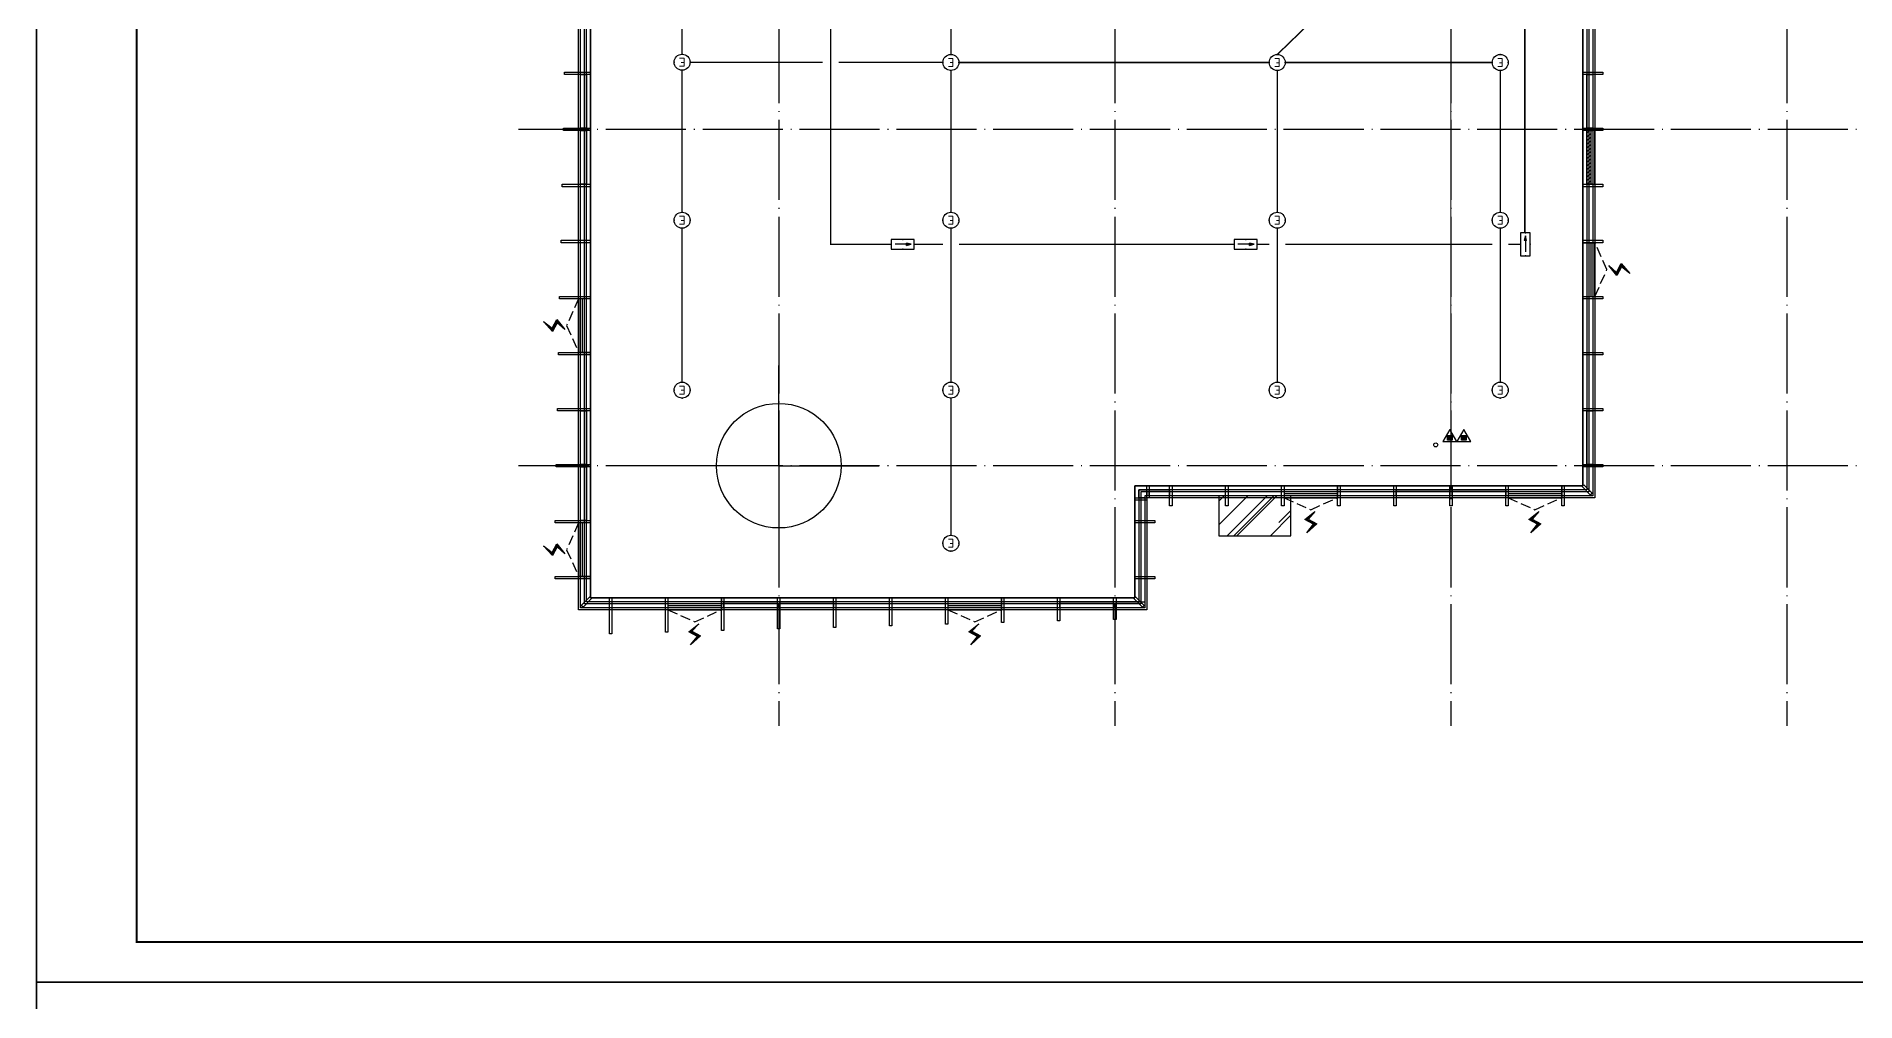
# Model space of a CAD drawing. Extents: x -292644 to 261407, y -12902 to 435090.
# Drawn here: x 93204 to 138672, y 105411 to 129524 of the extents above; entities that cross this region are included whole.
import ezdxf
from ezdxf.enums import TextEntityAlignment as Align
from ezdxf.xclip import XClip

# ---------------------------------------------------------------- set-up
doc = ezdxf.new("R2010")
doc.units = 0
doc.header["$LTSCALE"] = 1000
doc.header["$MEASUREMENT"] = 0
for name, pattern in [('104-10 轴网$0$DOTE', [2.42, 2, -0.2, 0.02, -0.2]), ('8#楼幕墙$0$109-34 轴网$0$L1$0$$AUDIT_BAD_LTYPE1', [0]), ('8#楼幕墙$0$DASH', [0.35, 0.25, -0.1]), ('DASH', [0.35, 0.25, -0.1]), ('X-104 8#10#平面_t3$0$109-34 轴网$0$L1$0$$AUDIT_BAD_LTYPE1', [0]), ('X-104 8#10#平面_t3$0$DASH', [0.35, 0.25, -0.1])]:
    doc.linetypes.add(name, pattern=pattern)
doc.layers.get('0').update_dxf_attribs({"linetype": 'CONTINUOUS'})
doc.layers.get('Defpoints').update_dxf_attribs({"linetype": 'CONTINUOUS'})
for name, color, linetype in [('104-10 轴网$0$A_AXIS-轴线', 36, '104-10 轴网$0$DOTE'), ('8#楼幕墙$0$04-电动窗', 1, 'CONTINUOUS'), ('8#楼幕墙$0$A-C_玻璃幕墙', 140, 'CONTINUOUS'), ('8#楼幕墙$0$A-TECH_结构', 21, 'CONTINUOUS'), ('EQUIP-照明', 3, 'CONTINUOUS'), ('WIRE-应急', 2, 'DASH'), ('X-104 8#10#平面_t3$0$A-C_玻璃幕墙', 140, 'CONTINUOUS'), ('X-104 8#10#平面_t3$0$A-O_分水线', 127, 'CONTINUOUS'), ('X-104 8#10#平面_t3$0$A-SUR_看线', 231, 'CONTINUOUS'), ('X-104 8#10#平面_t3$0$A-TECH_结构', 21, 'CONTINUOUS'), ('X-104 8#10#平面_t3$0$EH_玻璃', 156, 'CONTINUOUS'), ('X-104 8#10#平面_t3$0$水-消火栓', 41, 'CONTINUOUS')]:
    doc.layers.add(name, color=color, linetype=linetype)
doc.layers.add('8#楼幕墙$0$04-不打印_辅助线', color=165, linetype='CONTINUOUS', plot=False)
doc.layers.add('X-104 8#10#平面_t3$0$04-不打印_辅助线', color=165, linetype='CONTINUOUS', plot=False)
doc.layers.add('X-104 8#10#平面_t3$0$000套内', color=226, linetype='CONTINUOUS', lineweight=30, plot=False)
doc.layers.get('X-104 8#10#平面_t3$0$A-O_分水线').off()
doc.styles.add('_TEL_DIM', font='SIMPLEX', dxfattribs={"width": 0.7, "height": 3.5, "bigfont": 'HZTXT'})
doc.styles.get("Standard").update_dxf_attribs({"font": 'gbenor.shx', "bigfont": 'gbcbig.shx'})

# ---------------------------------------------------------------- blocks, each defined once
blk = doc.blocks.new('图框-A1')
for points, const_width in [([(0, 0), (841, 0), (841, 594), (0, 594)], 0.05), ([(766, 584), (25, 584), (25, 10), (766, 10)], 0.5)]:
    blk.add_lwpolyline(points, close=True, dxfattribs=dict(const_width=const_width))
at = {"const_width": 0.05}
for points in [[(420.5, 594), (420.5, 592)], [(420.5, 0), (420.5, 2)]]:
    blk.add_lwpolyline(points, dxfattribs=at)
blk = doc.blocks.new('104-10 轴网')
at = {"layer": '104-10 轴网$0$A_AXIS-轴线', "linetype": '104-10 轴网$0$DOTE'}
for p, q in [((120430, 40100), (120430, -6500)), ((128830, 40100), (128830, -6500)), ((137230, 40100), (137230, -6500)), ((145630, 40100), (145630, -6500)), ((168930, 8400), (113930, 8400)), ((168930, 0), (113930, 0))]:
    blk.add_line(p, q, dxfattribs=at)
at = {"layer": 'Defpoints'}
blk.add_lwpolyline([(104380, 45500), (178480, 45500), (178480, -11900), (104380, -11900)], close=True, dxfattribs=at)
blk = doc.blocks.new('X-104 8#10#平面_t3$0$fdhggh')
at = {"layer": 'X-104 8#10#平面_t3$0$A-TECH_结构', "linetype": 'X-104 8#10#平面_t3$0$109-34 轴网$0$L1$0$$AUDIT_BAD_LTYPE1'}
blk.add_lwpolyline([(42500, 147300), (42500, 157100), (24700, 157100), (24700, 155700), (13500, 155700), (13500, 148700), (7900, 148700), (7900, 147300), (-3300, 147300), (-3300, 136100), (-4700, 136100), (-4700, 115500), (8900, 115500), (8900, 118300), (20100, 118300), (20100, 130900), (27100, 130900), (27100, 135100), (33100, 135100), (33100, 132300), (45300, 132300), (45300, 147300)], close=True, dxfattribs=at)
blk = doc.blocks.new('X-104 8#10#平面_t3$0$fdghdgfh')
at = {"layer": 'X-104 8#10#平面_t3$0$EH_玻璃'}
h = blk.add_hatch(dxfattribs=at)
h.set_pattern_fill('AR-RROOF', color=256, scale=600, angle=135)
h.set_pattern_definition([(135, (42800, -184500), (-1724.2092, 646.5784), [11430, -1524, 3810, -762]), (135, (41814, -184052.8), (-177.809, -1255.44), [2286, -251.46, 4572, -571.5]), (135, (42072.6, -184688.6), (-3162.8462, 2440.8336), [6096, -1066.8, 3048, -762])])
h.paths.add_polyline_path([(-1000, 900), (-1000, -900), (0, -900), (0, 900)])
at = {"layer": 'X-104 8#10#平面_t3$0$A-C_玻璃幕墙'}
blk.add_lwpolyline([(-1000, 900), (-1000, -900), (0, -900), (0, 900)], close=True, dxfattribs=at)
blk = doc.blocks.new('8#楼幕墙$0$2')
at = {"linetype": '8#楼幕墙$0$109-34 轴网$0$L1$0$$AUDIT_BAD_LTYPE1'}
for points in [[(-199772, 234016), (-199772, 236514)], [(-199772, 234016), (-202271, 234016)], [(-199772, 234016), (-199772, 231517)], [(-199772, 234016), (-197274, 234016)]]:
    blk.add_lwpolyline(points, dxfattribs=at)
blk.add_circle((-199772, 234016), 1557)
blk = doc.blocks.new('8#楼幕墙$0$ii')
blk.add_lwpolyline([(-1340, 0), (0, 0), (0, -150), (-1340, -150)], close=True)
blk = doc.blocks.new('8#楼幕墙$0$$WINLIB2D$00000039')
at = {"color": 0}
for points in [[(-0.5, 0.5), (-0.5, -0.5)], [(0.5, 0.5), (-0.5, 0.5)], [(0.5, -0.5), (0.5, 0.5)], [(-0.5, 0.167), (0.5, 0.167)], [(-0.452, -0.167), (-0.5, 0.084)], [(-0.384, -0.167), (-0.448, 0.167)], [(-0.316, -0.167), (-0.38, 0.167)], [(-0.248, -0.167), (-0.312, 0.167)], [(-0.18, -0.167), (-0.244, 0.167)], [(-0.112, -0.167), (-0.176, 0.167)], [(-0.044, -0.167), (-0.108, 0.167)], [(0.024, -0.167), (-0.04, 0.167)], [(0.092, -0.167), (0.028, 0.167)], [(0.16, -0.167), (0.096, 0.167)], [(0.228, -0.167), (0.164, 0.167)], [(0.296, -0.167), (0.232, 0.167)], [(0.364, -0.167), (0.3, 0.167)], [(0.432, -0.167), (0.368, 0.167)], [(0.5, -0.167), (0.436, 0.167)], [(-0.5, -0.167), (0.5, -0.167)], [(0.5, -0.5), (-0.5, -0.5)]]:
    blk.add_lwpolyline(points, dxfattribs=at)
blk = doc.blocks.new('8#楼幕墙$0$$TCHSYS$WIN2D')
for p, q in [((-0.5, 0.5), (0.5, 0.5)), ((-0.5, 0.5), (-0.5, -0.5)), ((0.5, 0.5), (0.5, -0.5)), ((0.5, 0.167), (-0.5, 0.167)), ((0.5, -0.167), (-0.5, -0.167)), ((-0.5, -0.5), (0.5, -0.5))]:
    blk.add_line(p, q)
blk = doc.blocks.new('8#楼幕墙$0$开启扇')
at = {"layer": '8#楼幕墙$0$04-电动窗'}
h = blk.add_hatch(color=1, dxfattribs=at)
h.dxf.hatch_style = 1
h.paths.add_polyline_path([(771, 399), (600, 588), (817, 705), (569, 925), (738, 715), (521, 598)])
at = {"linetype": '8#楼幕墙$0$DASH'}
blk.add_lwpolyline([(0, 50), (670, 350), (1340, 50)], dxfattribs=at)
at = {"layer": '8#楼幕墙$0$04-电动窗', "color": 1}
blk.add_lwpolyline([(771, 399), (600, 588), (817, 705), (569, 925), (738, 715), (521, 598), (771, 399)], close=True, dxfattribs=at)
at = {"xscale": -1340, "yscale": 300, "zscale": 1340, "rotation": 180}
blk.add_blockref('8#楼幕墙$0$$TCHSYS$WIN2D', (670, -100), dxfattribs=at)
blk = doc.blocks.new('*U5095')
blk.add_lwpolyline([(720, 0), (0, 0), (0, 150), (720, 150)], close=True)
blk = doc.blocks.new('*U5091')
blk.add_lwpolyline([(510, 0), (0, 0), (0, 150), (510, 150)], close=True)
blk = doc.blocks.new('8#楼幕墙$0$A$C13E80662')
for points in [[(150, 150), (150, 200), (0, 200), (0, 0), (150, 0)], [(150, 0), (200, 0), (200, 150), (150, 150)]]:
    blk.add_lwpolyline(points)
blk = doc.blocks.new('8#楼幕墙')
at = {"layer": '8#楼幕墙$0$04-不打印_辅助线'}
for points in [[(-18550, 105900), (65550, 105900), (65550, 165300), (-18550, 165300)], [(-18550, 46500), (65550, 46500), (65550, 105900), (-18550, 105900)]]:
    blk.add_lwpolyline(points, close=True, dxfattribs=at)
at = {"layer": '8#楼幕墙$0$A-C_玻璃幕墙'}
for points in [[(-3600, 136400), (-3600, 147600), (7600, 147600), (7600, 149000), (13200, 149000), (13200, 156000), (24400, 156000), (24400, 157400), (42800, 157400), (42800, 147600), (45600, 147600), (45600, 132000), (32800, 132000), (32800, 134800), (27400, 134800), (27400, 130600), (20400, 130600), (20400, 118000), (9200, 118000), (9200, 115200), (-5000, 115200), (-5000, 136400)], [(-3550, 136350), (-3550, 147550), (7650, 147550), (7650, 148950), (13250, 148950), (13250, 155950), (24450, 155950), (24450, 157350), (42750, 157350), (42750, 147550), (45550, 147550), (45550, 132050), (32850, 132050), (32850, 134850), (27350, 134850), (27350, 130650), (20350, 130650), (20350, 118050), (9150, 118050), (9150, 115250), (-4950, 115250), (-4950, 136350)], [(-3400, 136200), (-3400, 147400), (7800, 147400), (7800, 148800), (13400, 148800), (13400, 155800), (24600, 155800), (24600, 157200), (42600, 157200), (42600, 147400), (45400, 147400), (45400, 132200), (33000, 132200), (33000, 135000), (27200, 135000), (27200, 130800), (20200, 130800), (20200, 118200), (9000, 118200), (9000, 115400), (-4800, 115400), (-4800, 136200)], [(-5350, 128570), (-5350, 128630), (-4700, 128630), (-4700, 128570)], [(20100, 128570), (20100, 128630), (20600, 128630), (20600, 128570)], [(-5380, 127170), (-5380, 127230), (-4700, 127230), (-4700, 127170)], [(20100, 127170), (20100, 127230), (20600, 127230), (20600, 127170)], [(-5410, 125770), (-5410, 125830), (-4700, 125830), (-4700, 125770)], [(20100, 125770), (20100, 125830), (20600, 125830), (20600, 125770)], [(-5440, 124370), (-5440, 124430), (-4700, 124430), (-4700, 124370)], [(20100, 124370), (20100, 124430), (20600, 124430), (20600, 124370)], [(-5480, 122970), (-5480, 123030), (-4700, 123030), (-4700, 122970)], [(20100, 122970), (20100, 123030), (20600, 123030), (20600, 122970)], [(-5500, 121570), (-5500, 121630), (-4700, 121630), (-4700, 121570)], [(20100, 121570), (20100, 121630), (20600, 121630), (20600, 121570)], [(-5530, 120170), (-5530, 120230), (-4700, 120230), (-4700, 120170)], [(20100, 120170), (20100, 120230), (20600, 120230), (20600, 120170)], [(-5560, 118770), (-5560, 118830), (-4700, 118830), (-4700, 118770)], [(20100, 118770), (20100, 118830), (20600, 118830), (20600, 118770)], [(9260, 118000), (9200, 118000), (9200, 118300), (9260, 118300)], [(9830, 117800), (9770, 117800), (9770, 118300), (9830, 118300)], [(11230, 117800), (11170, 117800), (11170, 118300), (11230, 118300)], [(12630, 117800), (12570, 117800), (12570, 118300), (12630, 118300)], [(14030, 117800), (13970, 117800), (13970, 118300), (14030, 118300)], [(15430, 117800), (15370, 117800), (15370, 118300), (15430, 118300)], [(16830, 117800), (16770, 117800), (16770, 118300), (16830, 118300)], [(18230, 117800), (18170, 117800), (18170, 118300), (18230, 118300)], [(19630, 117800), (19570, 117800), (19570, 118300), (19630, 118300)], [(20291, 118067), (20333, 118109), (20121, 118321), (20079, 118279)], [(9200, 118000), (9200, 117940), (8900, 117940), (8900, 118000)], [(-5590, 117370), (-5590, 117430), (-4700, 117430), (-4700, 117370)], [(8900, 117370), (8900, 117430), (9400, 117430), (9400, 117370)], [(-5590, 115970), (-5590, 116030), (-4700, 116030), (-4700, 115970)], [(8900, 115970), (8900, 116030), (9400, 116030), (9400, 115970)], [(-4721, 115521), (-4679, 115479), (-4891, 115267), (-4933, 115309)], [(-4170, 114600), (-4230, 114600), (-4230, 115500), (-4170, 115500)], [(-2770, 114640), (-2830, 114640), (-2830, 115500), (-2770, 115500)], [(-1370, 114680), (-1430, 114680), (-1430, 115500), (-1370, 115500)], [(30, 114720), (-30, 114720), (-30, 115500), (30, 115500)], [(1430, 114760), (1370, 114760), (1370, 115500), (1430, 115500)], [(2830, 114800), (2770, 114800), (2770, 115500), (2830, 115500)], [(4230, 114840), (4170, 114840), (4170, 115500), (4230, 115500)], [(5630, 114880), (5570, 114880), (5570, 115500), (5630, 115500)], [(7030, 114920), (6970, 114920), (6970, 115500), (7030, 115500)], [(8430, 114960), (8370, 114960), (8370, 115500), (8430, 115500)], [(9091, 115267), (9133, 115309), (8921, 115521), (8879, 115479)]]:
    blk.add_lwpolyline(points, close=True, dxfattribs=at)
at = {"layer": '8#楼幕墙$0$A-TECH_结构'}
blk.add_lwpolyline([(-3300, 136100), (-3300, 147300), (7900, 147300), (7900, 148700), (13500, 148700), (13500, 155700), (24700, 155700), (24700, 157100), (42500, 157100), (42500, 147300), (45300, 147300), (45300, 132300), (33100, 132300), (33100, 135100), (27100, 135100), (27100, 130900), (20100, 130900), (20100, 118300), (8900, 118300), (8900, 115500), (-4700, 115500), (-4700, 136100)], close=True, dxfattribs=at)
at = {"layer": '8#楼幕墙$0$04-不打印_辅助线', "rotation": 180}
blk.add_blockref('8#楼幕墙$0$2', (-199772, 352816), dxfattribs=at)
at = {"layer": '8#楼幕墙$0$A-C_玻璃幕墙'}
for name, p, rotation in [('8#楼幕墙$0$ii', (-4950, 128570), 90), ('8#楼幕墙$0$ii', (20350, 127230), 270), ('8#楼幕墙$0$ii', (-4950, 127170), 90), ('8#楼幕墙$0$ii', (-4950, 120170), 90), ('8#楼幕墙$0$ii', (20200, 120170), 90), ('8#楼幕墙$0$ii', (-4950, 118770), 90), ('*U5091', (9770, 118200), 180), ('8#楼幕墙$0$ii', (15430, 118050), 180), ('8#楼幕墙$0$ii', (16830, 118050), 180), ('8#楼幕墙$0$ii', (-1370, 115250), 180), ('8#楼幕墙$0$ii', (30, 115250), 180), ('8#楼幕墙$0$ii', (7030, 115250), 180), ('*U5095', (9150, 115400), 180)]:
    blk.add_blockref(name, p, dxfattribs=dict(at, rotation=rotation))
at = {"layer": '8#楼幕墙$0$A-C_玻璃幕墙', "linetype": '8#楼幕墙$0$109-34 轴网$0$L1$0$$AUDIT_BAD_LTYPE1', "rotation": 270}
blk.add_blockref('8#楼幕墙$0$ii', (20350, 125830), dxfattribs=at)
at = {"layer": '8#楼幕墙$0$A-C_玻璃幕墙', "linetype": '8#楼幕墙$0$109-34 轴网$0$L1$0$$AUDIT_BAD_LTYPE1', "xscale": -1}
for p, rotation in [((20350, 123030), 270), ((-4950, 122970), 90), ((12630, 118050), 180), ((18230, 118050), 180), ((-4950, 117370), 90), ((-2770, 115250), 180), ((4230, 115250), 180)]:
    blk.add_blockref('8#楼幕墙$0$开启扇', p, dxfattribs=dict(at, rotation=rotation))
at = {"layer": '8#楼幕墙$0$A-C_玻璃幕墙', "xscale": -1, "rotation": 180}
blk.add_blockref('8#楼幕墙$0$A$C13E80662', (9000, 118200), dxfattribs=at)
at = {"layer": 'Defpoints', "color": 2, "linetype": '8#楼幕墙$0$109-34 轴网$0$L1$0$$AUDIT_BAD_LTYPE1', "xscale": 1340, "yscale": 300.0000000000001, "zscale": -1340, "rotation": 270}
blk.add_blockref('8#楼幕墙$0$$WINLIB2D$00000039', (20250, 126500), dxfattribs=at)
blk = doc.blocks.new('X-104 8#10#平面_t3$0$$TWTSYS$00000546')
h = blk.add_hatch()
h.set_pattern_fill('ANSI31', color=256, scale=200, style=0)
h.set_pattern_definition([(45, (-38543.802, -6670.83), (-17.67767, 17.67767), [])])
h.paths.add_polyline_path([(-65, 174), (65, 174), (65, 44), (-65, 44)])
for points in [[(0, 344), (-198, 0), (198, 0)], [(-65, 174), (65, 174), (65, 44), (-65, 44)]]:
    blk.add_lwpolyline(points, close=True)
blk = doc.blocks.new('X-104 8#10#平面_t3$0$A$C46662BA1')
at = {"layer": 'X-104 8#10#平面_t3$0$水-消火栓'}
blk.add_circle((128177, 119320), 50, dxfattribs=at)
at = {"layer": 'X-104 8#10#平面_t3$0$水-消火栓', "xscale": 0.88, "yscale": 0.88, "zscale": 0.88, "rotation": 359.9999999999999}
for p in [(128533, 119400), (128882, 119400)]:
    blk.add_blockref('X-104 8#10#平面_t3$0$$TWTSYS$00000546', p, dxfattribs=at)
blk = doc.blocks.new('X-104 8#10#平面_t3')
at = {"linetype": 'X-104 8#10#平面_t3$0$109-34 轴网$0$L1$0$$AUDIT_BAD_LTYPE1'}
for points in [[(177307, 165300), (177307, 105900), (93207, 105900), (93207, 165300)], [(177307, 105900), (177307, 46500), (93207, 46500), (93207, 105900)]]:
    blk.add_lwpolyline(points, close=True, dxfattribs=at)
at = {"layer": 'X-104 8#10#平面_t3$0$000套内'}
blk.add_lwpolyline([(120157, 147450), (120157, 143650), (120057, 143650), (120057, 140850), (121707, 140850), (121707, 131500), (128807, 131500), (128807, 130800), (132007, 130800), (132007, 118150), (120807, 118150), (120807, 115350), (106907, 115350), (106907, 130900), (106907, 136250), (108307, 136250), (108307, 147450)], close=True, dxfattribs=at)
at = {"layer": 'X-104 8#10#平面_t3$0$04-不打印_辅助线', "linetype": 'X-104 8#10#平面_t3$0$109-34 轴网$0$L1$0$$AUDIT_BAD_LTYPE1'}
for points in [[(177307, 105900), (93207, 105900), (93207, 165300), (177307, 165300)], [(177307, 46500), (93207, 46500), (93207, 105900), (177307, 105900)]]:
    blk.add_lwpolyline(points, close=True, dxfattribs=at)
at = {"layer": 'X-104 8#10#平面_t3$0$A-SUR_看线', "linetype": 'X-104 8#10#平面_t3$0$DASH', "ltscale": 2, "const_width": 30}
blk.add_lwpolyline([(128557, 119200), (128557, 131400)], dxfattribs=at)
at = {"linetype": 'X-104 8#10#平面_t3$0$109-34 轴网$0$L1$0$$AUDIT_BAD_LTYPE1'}
ref = blk.add_blockref('8#楼幕墙', (111757, 0), dxfattribs=at)
XClip(ref).set_block_clipping_path([(-18549.9999999995, -12899.9999999999), (65550.0000000003, 284100.0000000003)])
blk.add_blockref('X-104 8#10#平面_t3$0$fdhggh', (111757, 0), dxfattribs=at)
at = {"xscale": 100, "yscale": 100, "zscale": 100}
for p in [(93207, 105900), (93207, 46500)]:
    blk.add_blockref('图框-A1', p, dxfattribs=at)
at = {"linetype": 'X-104 8#10#平面_t3$0$109-34 轴网$0$L1$0$$AUDIT_BAD_LTYPE1'}
ref = blk.add_blockref('104-10 轴网', (-8673, 118800), dxfattribs=at)
XClip(ref).set_block_clipping_path([(104379.5977508624, -11900), (178479.5977508624, 45500)])
at = {"linetype": 'X-104 8#10#平面_t3$0$109-34 轴网$0$L1$0$$AUDIT_BAD_LTYPE1', "rotation": 90}
blk.add_blockref('X-104 8#10#平面_t3$0$fdghdgfh', (123657, 118050), dxfattribs=at)
at = {"layer": 'X-104 8#10#平面_t3$0$A-O_分水线', "linetype": 'X-104 8#10#平面_t3$0$109-34 轴网$0$L1$0$$AUDIT_BAD_LTYPE1'}
blk.add_blockref('X-104 8#10#平面_t3$0$A$C46662BA1', (0, 0), dxfattribs=at)
blk = doc.blocks.new('$equip$00001147')
blk.add_circle((0, 0), 0.5)
at = {"flags": 9}
blk.add_attdef('A', (0, 0), '', height=0.00002, dxfattribs=at)
blk = doc.blocks.new('$equip_U$00000361(HT0843)')
for p in [(-0.5, 0), (0, 0.5), (0.5, 0), (0, -0.5)]:
    blk.add_point(p)
blk.add_blockref('$equip$00001147', (0, 0))
at = {"color": 7, "style": '_TEL_DIM'}
blk.add_attdef('$TEXT$', text='', height=0.5, dxfattribs=at).set_placement((0, 0), align=Align.MIDDLE_CENTER)
at = {"color": 7, "style": '_TEL_DIM', "flags": 1}
for tag in ['A', 'REMARK']:
    blk.add_attdef(tag, text='', height=0.000025, dxfattribs=at).set_placement((0, 0), align=Align.MIDDLE_CENTER)
blk = doc.blocks.new('$equip$00002541')
blk.add_hatch(color=256).paths.add_polyline_path([(-0.24, 0.37), (-0.53, 0.3), (-0.24, 0.23)])
for p, q in [((-0.72, 0.6), (-0.72, 0)), ((0.72, 0.6), (-0.72, 0.6)), ((-0.72, 0), (0.72, 0)), ((-0.24, 0.37), (-0.53, 0.3)), ((-0.53, 0.3), (-0.24, 0.23)), ((-0.24, 0.37), (-0.24, 0.23)), ((0.72, 0), (0.72, 0.6))]:
    blk.add_line(p, q)
at = {"color": 7}
blk.add_line((-0.48, 0.3), (0.48, 0.3), dxfattribs=at)
blk.add_lwpolyline([(-0.72, 0.6), (-0.72, 0), (0.72, 0), (0.72, 0.6), (-0.72, 0.6), (-0.72, 0)])
for p in [(-0.72, 0.3), (0, 0.6), (0, 0), (0.72, 0.3)]:
    blk.add_point(p)
at = {"color": 7, "style": '_TEL_DIM', "flags": 1}
blk.add_attdef('A', text='', height=0.00002, dxfattribs=at).set_placement((0, 0), align=Align.MIDDLE_CENTER)

msp = doc.modelspace()

# ---------------------------------------------------------------- linework, layer by layer
at = {"layer": 'WIRE-应急', "linetype": 'DASH', "const_width": 35}
for points in [[(109343, 129078), (109343, 133322)], [(116061, 129074), (116061, 133322)], [(127347, 132099), (124218, 129072)], [(114570, 124330), (113054, 124330), (113054, 130992)], [(130404, 130439), (130404, 124618)], [(109343, 128678), (109343, 125131)], [(112854, 128874), (109543, 128874)], [(115861, 128874), (113254, 128874)], [(116061, 128674), (116061, 125131)], [(124018, 128872), (116261, 128872)], [(124218, 128672), (124218, 125131)], [(129591, 128872), (124418, 128872)], [(129791, 128672), (129791, 125131)], [(109343, 120887), (109343, 124731)], [(116061, 120887), (116061, 124731)], [(124218, 120887), (124218, 124731)], [(129791, 120887), (129791, 124731)], [(115861, 124330), (115146, 124330)], [(123140, 124330), (116261, 124330)], [(124018, 124330), (123716, 124330)], [(129591, 124330), (124418, 124330)], [(130299, 124330), (129991, 124330)], [(116061, 120487), (116061, 117062)]]:
    msp.add_lwpolyline(points, dxfattribs=at)

# ---------------------------------------------------------------- block references
msp.add_blockref('X-104 8#10#平面_t3', (0, 0))
at = {"layer": 'EQUIP-照明', "xscale": 400, "yscale": 400, "zscale": 400, "rotation": 180}
for p in [(109343, 128878), (116061, 128874), (124218, 128872), (129791, 128872), (109343, 124931), (116061, 124931), (124218, 124931), (129791, 124931), (109343, 120687), (116061, 120687), (124218, 120687), (129791, 120687), (116061, 116862)]:
    msp.add_blockref('$equip_U$00000361(HT0843)', p, dxfattribs=at).add_auto_attribs({'$TEXT$': 'E'})
at = {"layer": 'EQUIP-照明', "xscale": 400, "yscale": 400, "zscale": 400}
for p, rotation in [((130299, 124330), 270), ((114858, 124450), 180), ((123428, 124450), 180)]:
    msp.add_blockref('$equip$00002541', p, dxfattribs=dict(at, rotation=rotation))

doc.saveas('drawing.dxf')
